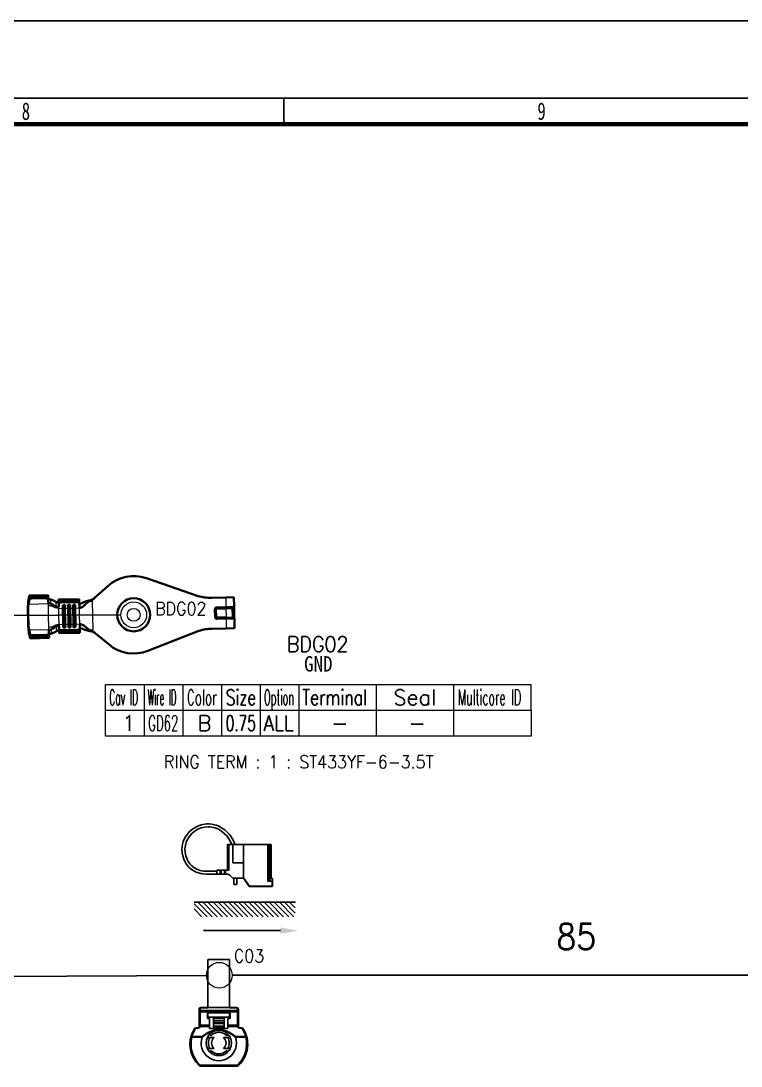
# Model space of a CAD drawing. Header units: inches. Extents: x 47316 to 59086, y 3141 to 11743.
# Drawn here: x 51017 to 51156.6, y 6256.4 to 6459 of the extents above; entities that cross this region are included whole.
import ezdxf

# ---------------------------------------------------------------- set-up
doc = ezdxf.new("R2010")
doc.units = ezdxf.units.IN
doc.header["$MEASUREMENT"] = 0
doc.styles.add('MtX_FangSong_GB2312', font='')
doc.styles.get("Standard").update_dxf_attribs({"font": ''})
doc.styles.get('MtX_FangSong_GB2312').set_extended_font_data('FangSong_GB2312')
doc.styles.get('Standard').set_extended_font_data('SimSun')
doc.linetypes.add('_VH_OTCON', pattern='A,0.0001,[7,VeSys.shx,S=0.1,R=0,X=0,Y=0],-0.4,[7,VeSys.shx,S=0.1,R=0,X=0,Y=0],-0.4,["X",Standard,S=1,R=0,X=-0.5,Y=-0.5],-0.0001,[7,VeSys.shx,S=0.1,R=0,X=0,Y=0],-0.4', length=1.2002)
doc.linetypes.add('_VH_UNTAPED', pattern='A,0.0001,[17,VeSys.shx,S=0.1,R=0,X=0,Y=0],-0.4', length=0.4001)

msp = doc.modelspace()

# ---------------------------------------------------------------- linework, layer by layer
at = {"color": 0}
for p, q in [((55003.93, 6459.03), (50247.93, 6459.03)), ((50267.93, 6444.03), (54956.93, 6444.03))]:
    msp.add_line(p, q, dxfattribs=at)
for p, q in [((51067.93, 6439.03), (51067.93, 6444.03)), ((51067.28, 6282.68), (51052.33, 6282.68))]:
    msp.add_line(p, q)
at = {"color": 0, "lineweight": 70}
msp.add_line((50267.93, 6439.03), (54983.93, 6439.03), dxfattribs=at)
at = {"color": 0, "lineweight": 35, "ltscale": 0.26544}
for p, q in [((51051.31, 6347.51), (51041.28, 6350.98)), ((51041.57, 6336.92), (51051.45, 6340.8))]:
    msp.add_line(p, q, dxfattribs=at)
at = {"color": 0, "lineweight": 35, "ltscale": 0.021948}
for p, q in [((51018.4, 6346.77), (51018.55, 6347.63)), ((51018.72, 6339.33), (51018.53, 6340.19))]:
    msp.add_line(p, q, dxfattribs=at)
at = {"color": 0, "lineweight": 35, "ltscale": 0.092365}
for p, q in [((51022.24, 6347.71), (51018.55, 6347.63)), ((51022.41, 6339.41), (51018.72, 6339.33))]:
    msp.add_line(p, q, dxfattribs=at)
at = {"color": 0, "lineweight": 35, "ltscale": 0.001695}
for p, q in [((51018.56, 6347.56), (51018.55, 6347.63)), ((51018.72, 6339.33), (51018.73, 6339.4))]:
    msp.add_line(p, q, dxfattribs=at)
at = {"color": 0, "lineweight": 35, "ltscale": 0.001471}
for p, q in [((51022.24, 6347.71), (51022.24, 6347.65)), ((51022.41, 6339.47), (51022.41, 6339.41))]:
    msp.add_line(p, q, dxfattribs=at)
at = {"color": 0, "lineweight": 35, "ltscale": 0.016656}
for p, q in [((51022.26, 6346.98), (51022.24, 6347.65)), ((51022.4, 6340.13), (51022.41, 6339.47))]:
    msp.add_line(p, q, dxfattribs=at)
at = {"color": 0, "lineweight": 35, "ltscale": 0.087941}
for p, q in [((51033.81, 6349.47), (51031.19, 6347.12)), ((51031.33, 6340.37), (51034.04, 6338.12))]:
    msp.add_line(p, q, dxfattribs=at)
at = {"color": 0, "lineweight": 35, "ltscale": 0.023357}
for p, q in [((51018.42, 6345.99), (51018.59, 6346.91)), ((51018.73, 6340.05), (51018.53, 6340.96))]:
    msp.add_line(p, q, dxfattribs=at)
at = {"color": 0, "lineweight": 13, "ltscale": 0.096408}
for p, q in [((51018.42, 6345.99), (51022.28, 6346.07)), ((51018.53, 6340.96), (51022.38, 6341.04))]:
    msp.add_line(p, q, dxfattribs=at)
at = {"color": 0, "lineweight": 13, "ltscale": 0.016304}
for p, q in [((51018.56, 6347.56), (51018.59, 6346.91)), ((51018.73, 6340.05), (51018.73, 6339.4))]:
    msp.add_line(p, q, dxfattribs=at)
at = {"color": 0, "lineweight": 35, "ltscale": 0.066971}
for p, q in [((51021.75, 6347.48), (51019.07, 6347.43)), ((51021.91, 6339.61), (51019.23, 6339.55))]:
    msp.add_line(p, q, dxfattribs=at)
at = {"color": 0, "lineweight": 13, "ltscale": 0.009675}
for p, q in [((51019.07, 6347.43), (51019.08, 6347.04)), ((51019.23, 6339.94), (51019.23, 6339.55))]:
    msp.add_line(p, q, dxfattribs=at)
at = {"color": 0, "lineweight": 35, "ltscale": 0.066838}
for p, q in [((51019.08, 6347.04), (51021.76, 6347.1)), ((51019.23, 6339.94), (51021.9, 6340))]:
    msp.add_line(p, q, dxfattribs=at)
at = {"color": 0, "lineweight": 13, "ltscale": 0.009674}
for p, q in [((51021.76, 6347.1), (51021.75, 6347.48)), ((51021.9, 6340), (51021.91, 6339.61))]:
    msp.add_line(p, q, dxfattribs=at)
at = {"color": 0, "lineweight": 35, "ltscale": 0.018032}
for p, q in [((51022.27, 6346.26), (51022.26, 6346.98)), ((51022.4, 6340.13), (51022.38, 6340.85))]:
    msp.add_line(p, q, dxfattribs=at)
at = {"color": 0, "lineweight": 13, "ltscale": 0.00471}
for p, q in [((51022.28, 6346.07), (51022.27, 6346.26)), ((51022.38, 6340.85), (51022.38, 6341.04))]:
    msp.add_line(p, q, dxfattribs=at)
at = {"color": 0, "lineweight": 13, "ltscale": 0.010305}
for p, q in [((51022.29, 6345.66), (51022.28, 6346.07)), ((51022.38, 6341.04), (51022.37, 6341.46))]:
    msp.add_line(p, q, dxfattribs=at)
at = {"color": 0, "lineweight": 13, "ltscale": 0.052576}
for p, q in [((51022.33, 6343.56), (51022.29, 6345.66)), ((51022.37, 6341.46), (51022.33, 6343.56))]:
    msp.add_line(p, q, dxfattribs=at)
at = {"color": 0, "lineweight": 35, "ltscale": 0.1}
for p, q in [((51028.26, 6346.93), (51024.26, 6346.85)), ((51028.39, 6340.43), (51024.4, 6340.35))]:
    msp.add_line(p, q, dxfattribs=at)
at = {"color": 0, "lineweight": 35, "ltscale": 0.001427}
for p, q in [((51024.26, 6346.79), (51024.26, 6346.85)), ((51028.26, 6346.93), (51028.26, 6346.87)), ((51024.4, 6340.35), (51024.39, 6340.41)), ((51028.39, 6340.49), (51028.39, 6340.43))]:
    msp.add_line(p, q, dxfattribs=at)
at = {"color": 0, "lineweight": 35, "ltscale": 0.016619}
for p, q in [((51024.28, 6346.13), (51024.26, 6346.79)), ((51028.28, 6346.21), (51028.26, 6346.87)), ((51024.38, 6341.07), (51024.39, 6340.41)), ((51028.38, 6341.15), (51028.39, 6340.49))]:
    msp.add_line(p, q, dxfattribs=at)
at = {"color": 0, "lineweight": 35, "ltscale": 0.01426}
for p, q in [((51024.29, 6345.56), (51024.28, 6346.13)), ((51024.38, 6341.07), (51024.37, 6341.64))]:
    msp.add_line(p, q, dxfattribs=at)
at = {"color": 0, "lineweight": 35, "ltscale": 0.075}
for p, q in [((51027.77, 6346.72), (51024.77, 6346.65)), ((51024.77, 6346.27), (51027.77, 6346.33)), ((51024.88, 6340.95), (51027.88, 6341.01)), ((51027.89, 6340.63), (51024.89, 6340.56))]:
    msp.add_line(p, q, dxfattribs=at)
at = {"color": 0, "lineweight": 13, "ltscale": 0.009653}
for p, q in [((51024.77, 6346.27), (51024.77, 6346.65)), ((51027.77, 6346.33), (51027.77, 6346.72)), ((51024.88, 6340.95), (51024.89, 6340.56)), ((51027.88, 6341.01), (51027.89, 6340.63))]:
    msp.add_line(p, q, dxfattribs=at)
at = {"color": 0, "lineweight": 35, "ltscale": 0.01}
for p, q in [((51025.48, 6345.81), (51025.08, 6345.8)), ((51026.48, 6345.83), (51026.08, 6345.82)), ((51027.48, 6345.85), (51027.08, 6345.84)), ((51025.57, 6341.44), (51025.17, 6341.43)), ((51026.57, 6341.46), (51026.17, 6341.45)), ((51027.57, 6341.48), (51027.17, 6341.47))]:
    msp.add_line(p, q, dxfattribs=at)
at = {"color": 0, "lineweight": 35, "ltscale": 0.015994}
for p, q in [((51025.08, 6345.8), (51025.1, 6345.16)), ((51025.5, 6345.17), (51025.48, 6345.81)), ((51026.08, 6345.82), (51026.1, 6345.18)), ((51026.5, 6345.19), (51026.48, 6345.83)), ((51027.08, 6345.84), (51027.1, 6345.2)), ((51027.5, 6345.21), (51027.48, 6345.85)), ((51025.16, 6342.07), (51025.17, 6341.43)), ((51025.57, 6341.44), (51025.56, 6342.08)), ((51026.16, 6342.09), (51026.17, 6341.45)), ((51026.57, 6341.46), (51026.56, 6342.1)), ((51027.16, 6342.11), (51027.17, 6341.47)), ((51027.57, 6341.48), (51027.56, 6342.12))]:
    msp.add_line(p, q, dxfattribs=at)
at = {"color": 0, "lineweight": 35, "ltscale": 0.022549}
msp.add_line((51028.29, 6345.31), (51028.28, 6346.21), dxfattribs=at)
at = {"color": 0, "lineweight": 13, "ltscale": 0.019207}
for p, q in [((51028.48, 6345.28), (51028.31, 6346.03)), ((51028.54, 6342.09), (51028.41, 6341.34))]:
    msp.add_line(p, q, dxfattribs=at)
at = {"color": 0, "lineweight": 13, "ltscale": 0.006305}
for p, q in [((51030.76, 6346.82), (51030.77, 6346.57)), ((51030.89, 6340.65), (51030.89, 6340.9))]:
    msp.add_line(p, q, dxfattribs=at)
at = {"color": 0, "lineweight": 13, "ltscale": 0.070859}
for p, q in [((51030.77, 6346.57), (51030.83, 6343.73)), ((51030.83, 6343.73), (51030.89, 6340.9))]:
    msp.add_line(p, q, dxfattribs=at)
at = {"color": 0, "lineweight": 35, "ltscale": 0.0675}
for p, q in [((51056.66, 6347.27), (51053.96, 6347.21)), ((51054.08, 6341.21), (51056.78, 6341.27))]:
    msp.add_line(p, q, dxfattribs=at)
at = {"color": 0, "lineweight": 35, "ltscale": 0.04}
for p, q in [((51056.66, 6347.27), (51058.26, 6347.3)), ((51058.01, 6345.09), (51058.04, 6343.49)), ((51058.31, 6345.1), (51058.34, 6343.5)), ((51058.38, 6341.3), (51056.78, 6341.27))]:
    msp.add_line(p, q, dxfattribs=at)
at = {"color": 0, "lineweight": 13, "ltscale": 0.045317}
for p, q in [((51056.66, 6347.27), (51056.7, 6345.45)), ((51056.75, 6343.08), (51056.78, 6341.27))]:
    msp.add_line(p, q, dxfattribs=at)
at = {"color": 0, "lineweight": 35, "ltscale": 0.045317}
for p, q in [((51058.26, 6347.3), (51058.3, 6345.49)), ((51058.35, 6343.11), (51058.38, 6341.3))]:
    msp.add_line(p, q, dxfattribs=at)
at = {"color": 0, "linetype": '_VH_UNTAPED', "ltscale": 5}
msp.add_line((50973.43, 6343.54), (51036.33, 6343.88), dxfattribs=at)
at = {"color": 0, "lineweight": 13, "ltscale": 0.004935}
for p, q in [((51024.29, 6345.56), (51024.29, 6345.36)), ((51024.36, 6341.84), (51024.37, 6341.64))]:
    msp.add_line(p, q, dxfattribs=at)
at = {"color": 0, "lineweight": 13, "ltscale": 0.005397}
for p, q in [((51024.3, 6345.14), (51024.29, 6345.36)), ((51024.36, 6341.84), (51024.36, 6342.05))]:
    msp.add_line(p, q, dxfattribs=at)
at = {"color": 0, "lineweight": 13, "ltscale": 0.02}
for p, q in [((51024.3, 6345.14), (51025.1, 6345.16)), ((51027.5, 6345.21), (51028.3, 6345.23)), ((51024.36, 6342.05), (51025.16, 6342.07)), ((51027.56, 6342.12), (51028.36, 6342.14))]:
    msp.add_line(p, q, dxfattribs=at)
at = {"color": 0, "lineweight": 13, "ltscale": 0.038611}
for p, q in [((51024.33, 6343.6), (51024.3, 6345.14)), ((51024.36, 6342.05), (51024.33, 6343.6)), ((51028.33, 6343.68), (51028.3, 6345.23)), ((51028.36, 6342.14), (51028.33, 6343.68))]:
    msp.add_line(p, q, dxfattribs=at)
at = {"color": 0, "lineweight": 13, "ltscale": 0.01}
for p, q in [((51025.09, 6345.36), (51025.49, 6345.36)), ((51026.09, 6345.38), (51026.49, 6345.38)), ((51027.09, 6345.4), (51027.49, 6345.4)), ((51025.16, 6341.88), (51025.56, 6341.88)), ((51026.16, 6341.9), (51026.56, 6341.9)), ((51027.16, 6341.92), (51027.56, 6341.92))]:
    msp.add_line(p, q, dxfattribs=at)
at = {"color": 0, "lineweight": 35, "ltscale": 0.077222}
for p, q in [((51025.16, 6342.07), (51025.1, 6345.16)), ((51025.56, 6342.08), (51025.5, 6345.17)), ((51026.16, 6342.09), (51026.1, 6345.18)), ((51026.56, 6342.1), (51026.5, 6345.19)), ((51027.16, 6342.11), (51027.1, 6345.2)), ((51027.56, 6342.12), (51027.5, 6345.21))]:
    msp.add_line(p, q, dxfattribs=at)
at = {"color": 0, "lineweight": 13, "ltscale": 0.015}
for p, q in [((51025.5, 6345.17), (51026.1, 6345.18)), ((51026.5, 6345.19), (51027.1, 6345.2)), ((51025.56, 6342.08), (51026.16, 6342.09)), ((51026.56, 6342.1), (51027.16, 6342.11))]:
    msp.add_line(p, q, dxfattribs=at)
at = {"color": 0, "lineweight": 13, "ltscale": 0.002043}
msp.add_line((51028.3, 6345.23), (51028.29, 6345.31), dxfattribs=at)
at = {"color": 0, "lineweight": 13, "ltscale": 0.004841}
for p, q in [((51054.71, 6345.03), (51054.52, 6345.02)), ((51054.9, 6345.22), (51054.9, 6345.42)), ((51054.91, 6345.03), (51054.9, 6345.22)), ((51056.7, 6345.26), (51056.7, 6345.45)), ((51056.71, 6345.07), (51056.7, 6345.26)), ((51058.15, 6345.29), (51058.16, 6345.1)), ((51054.75, 6343.43), (51054.55, 6343.42)), ((51054.94, 6343.43), (51054.94, 6343.24)), ((51054.94, 6343.24), (51054.95, 6343.04)), ((51056.74, 6343.47), (51056.74, 6343.27)), ((51056.74, 6343.27), (51056.75, 6343.08)), ((51058.19, 6343.5), (51058.19, 6343.3))]:
    msp.add_line(p, q, dxfattribs=at)
at = {"color": 0, "lineweight": 13, "ltscale": 0.04}
for p, q in [((51054.55, 6343.42), (51054.52, 6345.02)), ((51054.75, 6343.43), (51054.71, 6345.03)), ((51054.94, 6343.43), (51054.91, 6345.03)), ((51058.3, 6345.49), (51056.7, 6345.45)), ((51056.71, 6345.07), (51056.74, 6343.47)), ((51058.16, 6345.1), (51058.19, 6343.5)), ((51056.75, 6343.08), (51058.35, 6343.11))]:
    msp.add_line(p, q, dxfattribs=at)
at = {"color": 0, "lineweight": 13, "ltscale": 0.004842}
for p, q in [((51054.91, 6345.03), (51054.71, 6345.03)), ((51054.94, 6343.43), (51054.75, 6343.43))]:
    msp.add_line(p, q, dxfattribs=at)
at = {"color": 0, "lineweight": 13, "ltscale": 0.045}
for p, q in [((51054.9, 6345.42), (51056.7, 6345.45)), ((51054.9, 6345.22), (51056.7, 6345.26)), ((51054.91, 6345.03), (51056.71, 6345.07)), ((51056.74, 6343.47), (51054.94, 6343.43)), ((51056.74, 6343.27), (51054.94, 6343.24)), ((51056.75, 6343.08), (51054.95, 6343.04))]:
    msp.add_line(p, q, dxfattribs=at)
at = {"color": 0, "lineweight": 13, "ltscale": 0.03625}
for p, q in [((51058.15, 6345.29), (51056.7, 6345.26)), ((51056.74, 6343.27), (51058.19, 6343.3))]:
    msp.add_line(p, q, dxfattribs=at)
at = {"color": 0, "lineweight": 13, "ltscale": 0.0325}
for p, q in [((51058.01, 6345.09), (51056.71, 6345.07)), ((51056.74, 6343.47), (51058.04, 6343.49))]:
    msp.add_line(p, q, dxfattribs=at)
at = {"color": 0, "lineweight": 13, "ltscale": 0.00375}
for p, q in [((51058.01, 6345.09), (51058.16, 6345.1)), ((51058.16, 6345.1), (51058.31, 6345.1)), ((51058.04, 6343.49), (51058.19, 6343.5)), ((51058.19, 6343.5), (51058.34, 6343.5))]:
    msp.add_line(p, q, dxfattribs=at)
at = {"color": 0, "lineweight": 35, "ltscale": 0.009682}
for p, q in [((51058.3, 6345.49), (51058.31, 6345.1)), ((51058.34, 6343.5), (51058.35, 6343.11))]:
    msp.add_line(p, q, dxfattribs=at)
at = {"color": 0, "lineweight": 13, "ltscale": 0.002039}
msp.add_line((51028.36, 6342.06), (51028.36, 6342.14), dxfattribs=at)
at = {"color": 0, "lineweight": 35, "ltscale": 0.022553}
msp.add_line((51028.38, 6341.15), (51028.36, 6342.06), dxfattribs=at)
at = {"color": 0, "linetype": 'Continuous', "lineweight": 15}
for p, q in [((51033.39, 6330.4), (51115.89, 6330.4)), ((51033.39, 6325.4), (51033.39, 6330.4)), ((51033.39, 6325.4), (51115.89, 6325.4))]:
    msp.add_line(p, q, dxfattribs=at)
at = {"color": 7, "linetype": 'Continuous', "lineweight": 15}
for p, q in [((51040.89, 6325.4), (51040.89, 6330.4)), ((51048.39, 6325.4), (51048.39, 6330.4)), ((51055.89, 6325.4), (51055.89, 6330.4)), ((51063.39, 6325.4), (51063.39, 6330.4)), ((51070.89, 6325.4), (51070.89, 6330.4)), ((51085.89, 6325.4), (51085.89, 6330.4)), ((51100.89, 6325.4), (51100.89, 6330.4)), ((51115.89, 6325.4), (51115.89, 6330.4))]:
    msp.add_line(p, q, dxfattribs=at)
at = {"color": 102, "linetype": 'Continuous', "lineweight": 15}
for p, q in [((51040.89, 6320.4), (51040.89, 6325.4)), ((51048.39, 6320.4), (51048.39, 6325.4)), ((51055.89, 6320.4), (51055.89, 6325.4)), ((51063.39, 6320.4), (51063.39, 6325.4)), ((51070.89, 6320.4), (51070.89, 6325.4)), ((51085.89, 6320.4), (51085.89, 6325.4)), ((51100.89, 6320.4), (51100.89, 6325.4))]:
    msp.add_line(p, q, dxfattribs=at)
at = {"color": 0, "lineweight": -3}
for p, q in [((51051.53, 6303.06), (51050.86, 6302.75)), ((51052.25, 6303.26), (51051.53, 6303.06)), ((51052.62, 6303.33), (51052.25, 6303.26)), ((51052.99, 6303.36), (51052.62, 6303.33)), ((51053.49, 6303.37), (51052.99, 6303.36)), ((51053.99, 6303.32), (51053.49, 6303.37)), ((51054.48, 6303.22), (51053.99, 6303.32)), ((51054.84, 6303.11), (51054.48, 6303.22)), ((51055.19, 6302.98), (51054.84, 6303.11)), ((51049.17, 6301.31), (51048.88, 6300.88)), ((51049.4, 6301.6), (51049.17, 6301.31)), ((51049.7, 6301.05), (51049.31, 6300.48)), ((51049.66, 6301.87), (51049.4, 6301.6)), ((51050.23, 6302.36), (51049.66, 6301.87)), ((51050.16, 6301.56), (51049.7, 6301.05)), ((51050.7, 6301.99), (51050.16, 6301.56)), ((51050.86, 6302.75), (51050.23, 6302.36)), ((51051.29, 6302.33), (51050.7, 6301.99)), ((51051.93, 6302.59), (51051.29, 6302.33)), ((51052.59, 6302.74), (51051.93, 6302.59)), ((51053.28, 6302.8), (51052.59, 6302.74)), ((51053.62, 6302.78), (51053.28, 6302.8)), ((51053.97, 6302.74), (51053.62, 6302.78)), ((51054.63, 6302.58), (51053.97, 6302.74)), ((51055.26, 6302.32), (51054.63, 6302.58)), ((51055.87, 6302.64), (51055.19, 6302.98)), ((51055.86, 6301.97), (51055.26, 6302.32)), ((51056.39, 6301.54), (51055.86, 6301.97)), ((51056.48, 6302.22), (51055.87, 6302.64)), ((51056.87, 6301.04), (51056.39, 6301.54)), ((51057.03, 6301.72), (51056.48, 6302.22)), ((51057.28, 6300.49), (51056.87, 6301.04)), ((51057.31, 6301.41), (51057.03, 6301.72)), ((51057.57, 6301.08), (51057.31, 6301.41)), ((51058.02, 6300.38), (51057.57, 6301.08)), ((51048.3, 6299.45), (51048.22, 6298.94)), ((51048.44, 6299.95), (51048.3, 6299.45)), ((51048.64, 6300.43), (51048.44, 6299.95)), ((51048.88, 6300.88), (51048.64, 6300.43)), ((51048.84, 6299.2), (51048.76, 6298.52)), ((51048.92, 6299.54), (51048.84, 6299.2)), ((51049.02, 6299.86), (51048.92, 6299.54)), ((51049.16, 6300.18), (51049.02, 6299.86)), ((51049.31, 6300.48), (51049.16, 6300.18)), ((51057.02, 6294.39), (51057.02, 6299.41)), ((51057.27, 6299.41), (51057.02, 6299.41)), ((51057.27, 6299.41), (51057.27, 6294.54)), ((51058.04, 6299.41), (51057.27, 6299.41)), ((51057.62, 6299.9), (51057.28, 6300.49)), ((51057.84, 6299.42), (51057.62, 6299.9)), ((51058.38, 6299.63), (51058.02, 6300.38)), ((51058.04, 6295.83), (51058.04, 6299.41)), ((51058.04, 6299.41), (51060.09, 6299.41)), ((51058.38, 6299.63), (51058.38, 6299.41)), ((51060.09, 6292.94), (51060.09, 6299.41)), ((51060.09, 6299.41), (51062.65, 6299.41)), ((51062.65, 6299.41), (51064.83, 6299.41)), ((51064.83, 6292.25), (51064.83, 6299.41)), ((51064.83, 6299.41), (51064.95, 6299.41)), ((51064.95, 6292.25), (51064.95, 6299.41)), ((51064.95, 6299.41), (51064.95, 6292.25)), ((51064.95, 6299.41), (51064.95, 6299.41)), ((51065.21, 6299.41), (51064.95, 6299.41)), ((51065.21, 6299.41), (51065.21, 6292.25)), ((51065.21, 6299.41), (51065.36, 6299.41)), ((51065.36, 6299.41), (51065.36, 6292.76)), ((51065.36, 6299.41), (51065.47, 6299.41)), ((51065.47, 6299.41), (51065.47, 6292.76)), ((51048.22, 6298.94), (51048.18, 6298.43)), ((51048.18, 6298.43), (51048.22, 6297.79)), ((51048.22, 6297.79), (51048.33, 6297.16)), ((51048.33, 6297.16), (51048.53, 6296.56)), ((51048.76, 6298.52), (51048.79, 6297.84)), ((51048.79, 6297.84), (51048.93, 6297.16)), ((51048.93, 6297.16), (51049.17, 6296.52)), ((51048.53, 6296.56), (51048.8, 6295.98)), ((51048.8, 6295.98), (51049.15, 6295.44)), ((51049.15, 6295.44), (51049.57, 6294.95)), ((51049.17, 6296.52), (51049.33, 6296.21)), ((51049.33, 6296.21), (51049.51, 6295.92)), ((51049.51, 6295.92), (51049.79, 6295.56)), ((51049.57, 6294.95), (51050.06, 6294.53)), ((51049.79, 6295.56), (51050.11, 6295.23)), ((51050.11, 6295.23), (51050.47, 6294.94)), ((51050.47, 6294.94), (51050.75, 6294.77)), ((51060.09, 6295.83), (51058.04, 6295.83)), ((51050.06, 6294.53), (51050.49, 6294.25)), ((51050.49, 6294.25), (51050.94, 6294.03)), ((51050.75, 6294.77), (51051.04, 6294.61)), ((51050.94, 6294.03), (51051.4, 6293.86)), ((51051.04, 6294.61), (51051.37, 6294.48)), ((51051.37, 6294.48), (51051.7, 6294.37)), ((51051.4, 6293.86), (51052.12, 6293.69)), ((51051.7, 6294.37), (51052.38, 6294.24)), ((51052.12, 6293.69), (51052.85, 6293.62)), ((51052.38, 6294.24), (51053.06, 6294.19)), ((51052.85, 6293.62), (51053.06, 6293.62)), ((51053.06, 6294.19), (51054.97, 6294.19)), ((51055.28, 6293.62), (51053.06, 6293.62)), ((51054.97, 6293.62), (51054.97, 6294.39)), ((51055.59, 6294.39), (51054.97, 6294.39)), ((51055.59, 6293.62), (51054.97, 6293.62)), ((51055.59, 6294.39), (51055.59, 6293.62)), ((51055.81, 6294.39), (51055.59, 6294.39)), ((51055.59, 6293.62), (51055.81, 6293.62)), ((51055.81, 6294.39), (51055.81, 6293.62)), ((51056.43, 6294.39), (51055.81, 6294.39)), ((51056.43, 6293.62), (51055.81, 6293.62)), ((51056.43, 6293.62), (51056.43, 6294.39)), ((51056.43, 6294.39), (51056.65, 6294.39)), ((51056.65, 6293.62), (51056.43, 6293.62)), ((51057.12, 6294.39), (51056.65, 6294.39)), ((51056.65, 6293.62), (51056.65, 6294.39)), ((51057.06, 6293.62), (51056.65, 6293.62)), ((51057.42, 6293.47), (51058.04, 6292.85)), ((51061.27, 6291.32), (51060.09, 6292.94)), ((51060.09, 6292.9), (51060.09, 6292.94)), ((51060.09, 6292.85), (51058.04, 6292.85)), ((51058.27, 6291.64), (51058.27, 6292.85)), ((51058.85, 6291.64), (51058.27, 6291.64)), ((51058.85, 6291.64), (51058.85, 6292.85)), ((51060.09, 6292.85), (51060.09, 6292.9)), ((51061.22, 6291.26), (51060.09, 6292.85)), ((51061.23, 6291.29), (51061.22, 6291.28)), ((51061.22, 6291.28), (51061.22, 6291.27)), ((51061.22, 6291.27), (51061.22, 6291.27)), ((51061.22, 6291.27), (51061.22, 6291.26)), ((51061.27, 6291.32), (51061.23, 6291.29)), ((51065.65, 6291.32), (51061.27, 6291.32)), ((51061.27, 6291.32), (51061.28, 6291.25)), ((51061.28, 6291.25), (51061.29, 6291.23)), ((51061.29, 6291.23), (51061.3, 6291.22)), ((51065.58, 6291.22), (51061.3, 6291.22)), ((51065.65, 6292.25), (51064.83, 6292.25)), ((51065.72, 6292.76), (51065.36, 6292.76)), ((51065.58, 6291.22), (51065.59, 6291.22)), ((51065.62, 6291.22), (51065.58, 6291.22)), ((51065.59, 6291.22), (51065.61, 6291.23)), ((51065.61, 6291.23), (51065.62, 6291.24)), ((51065.62, 6291.24), (51065.64, 6291.27)), ((51065.64, 6291.27), (51065.65, 6291.32)), ((51065.65, 6291.32), (51065.65, 6292.25)), ((51065.65, 6292.25), (51065.72, 6292.25)), ((51065.72, 6291.32), (51065.65, 6291.32)), ((51065.72, 6292.25), (51065.72, 6292.76)), ((51065.72, 6291.32), (51065.72, 6292.25)), ((51050.54, 6288.17), (51070.14, 6288.17)), ((51050.54, 6287.88), (51053.05, 6285.37)), ((51050.54, 6286.89), (51052.06, 6285.37)), ((51051.24, 6288.17), (51054.04, 6285.37)), ((51052.23, 6288.17), (51055.03, 6285.37)), ((51053.22, 6288.17), (51056.02, 6285.37)), ((51054.21, 6288.17), (51057.01, 6285.37)), ((51055.2, 6288.17), (51058, 6285.37)), ((51056.19, 6288.17), (51058.99, 6285.37)), ((51057.18, 6288.17), (51059.98, 6285.37)), ((51058.17, 6288.17), (51060.97, 6285.37)), ((51059.16, 6288.17), (51061.96, 6285.37)), ((51060.15, 6288.17), (51062.95, 6285.37)), ((51061.14, 6288.17), (51063.94, 6285.37)), ((51062.13, 6288.17), (51064.93, 6285.37)), ((51063.12, 6288.17), (51065.92, 6285.37)), ((51064.11, 6288.17), (51066.91, 6285.37)), ((51065.1, 6288.17), (51067.9, 6285.37)), ((51066.09, 6288.17), (51068.89, 6285.37)), ((51067.08, 6288.17), (51069.88, 6285.37)), ((51068.07, 6288.17), (51070.14, 6286.1)), ((51069.06, 6288.17), (51070.14, 6287.09)), ((51070.05, 6288.17), (51070.14, 6288.08)), ((51051.51, 6267.02), (51051.51, 6267.41)), ((51051.51, 6266.92), (51051.51, 6267.02)), ((51051.51, 6264.34), (51051.51, 6266.92)), ((51051.72, 6266.92), (51051.51, 6266.92)), ((51051.72, 6267.56), (51051.72, 6267.17)), ((51051.72, 6266.92), (51051.72, 6267.17)), ((51051.72, 6267.17), (51058.93, 6267.17)), ((51058.93, 6266.92), (51051.72, 6266.92)), ((51051.72, 6266.92), (51051.72, 6264.34)), ((51051.86, 6267.7), (51051.86, 6267.76)), ((51051.86, 6267.76), (51053.23, 6267.76)), ((51053.23, 6267.7), (51051.86, 6267.7)), ((51053.12, 6266.78), (51053.12, 6265.66)), ((51053.23, 6266.78), (51053.12, 6266.78)), ((51053.23, 6267.76), (51053.23, 6268.18)), ((51057.43, 6267.76), (51053.23, 6267.76)), ((51053.23, 6267.76), (51053.23, 6267.7)), ((51057.43, 6266.78), (51053.23, 6266.78)), ((51053.23, 6265.94), (51053.23, 6266.78)), ((51057.43, 6268.18), (51057.43, 6267.76)), ((51057.43, 6267.76), (51058.79, 6267.76)), ((51057.43, 6267.7), (51057.43, 6267.76)), ((51058.79, 6267.7), (51057.43, 6267.7)), ((51057.43, 6265.94), (51057.43, 6266.78)), ((51057.53, 6266.78), (51057.43, 6266.78)), ((51057.53, 6265.66), (51057.53, 6266.78)), ((51058.79, 6267.7), (51058.79, 6267.76)), ((51058.93, 6267.17), (51058.93, 6267.56)), ((51058.93, 6267.17), (51058.93, 6266.92)), ((51058.93, 6264.34), (51058.93, 6266.92)), ((51059.14, 6266.92), (51058.93, 6266.92)), ((51059.14, 6267.41), (51059.14, 6267.02)), ((51059.14, 6267.02), (51059.14, 6266.92)), ((51059.14, 6266.92), (51059.14, 6264.34)), ((51053.54, 6265.66), (51053.12, 6265.66)), ((51057.43, 6265.94), (51053.23, 6265.94)), ((51053.54, 6264.34), (51053.54, 6265.66)), ((51054.28, 6265.63), (51054.28, 6265.94)), ((51054.28, 6265.17), (51054.28, 6265.63)), ((51056.38, 6265.63), (51054.28, 6265.63)), ((51054.28, 6264.82), (51054.28, 6265.17)), ((51056.38, 6265.17), (51054.28, 6265.17)), ((51054.28, 6264.67), (51054.28, 6264.82)), ((51054.28, 6264.82), (51056.38, 6264.82)), ((51054.28, 6264.17), (51054.28, 6264.67)), ((51056.38, 6264.67), (51054.28, 6264.67)), ((51056.38, 6265.63), (51056.38, 6265.94)), ((51056.38, 6265.17), (51056.38, 6265.63)), ((51056.38, 6264.82), (51056.38, 6265.17)), ((51056.38, 6264.82), (51056.38, 6264.67)), ((51056.38, 6264.17), (51056.38, 6264.67)), ((51057.11, 6264.34), (51057.11, 6265.66)), ((51057.53, 6265.66), (51057.11, 6265.66)), ((51050.93, 6263.78), (51050.93, 6263.84)), ((51050.93, 6263.84), (51051.3, 6263.84)), ((51051.3, 6263.78), (51050.93, 6263.78)), ((51051.3, 6263.78), (51051.3, 6263.84)), ((51051.51, 6264.05), (51051.51, 6264.34)), ((51051.72, 6264.34), (51051.51, 6264.34)), ((51053.54, 6264.09), (51051.71, 6264.09)), ((51051.72, 6264.34), (51053.54, 6264.34)), ((51051.72, 6264.34), (51051.72, 6264.16)), ((51053.54, 6264.34), (51053.54, 6264.09)), ((51053.54, 6264.09), (51053.54, 6263.7)), ((51057.11, 6263.7), (51053.54, 6263.7)), ((51053.65, 6262.5), (51053.65, 6262.69)), ((51054.28, 6263.98), (51054.28, 6264.17)), ((51056.38, 6264.17), (51054.28, 6264.17)), ((51054.28, 6263.91), (51054.28, 6263.98)), ((51056.38, 6263.98), (51054.28, 6263.98)), ((51054.28, 6263.7), (51054.28, 6263.91)), ((51054.28, 6263.91), (51056.38, 6263.91)), ((51056.38, 6263.98), (51056.38, 6264.17)), ((51056.38, 6263.91), (51056.38, 6263.98)), ((51056.38, 6263.91), (51056.38, 6263.7)), ((51057.01, 6262.69), (51057.01, 6262.5)), ((51057.11, 6264.34), (51058.93, 6264.34)), ((51057.11, 6264.09), (51057.11, 6264.34)), ((51058.95, 6264.09), (51057.11, 6264.09)), ((51057.11, 6264.09), (51057.11, 6263.7)), ((51058.93, 6264.16), (51058.93, 6264.34)), ((51058.93, 6264.34), (51059.14, 6264.34)), ((51059.14, 6264.34), (51059.14, 6264.05)), ((51059.35, 6263.84), (51059.73, 6263.84)), ((51059.35, 6263.78), (51059.35, 6263.84)), ((51059.73, 6263.78), (51059.35, 6263.78)), ((51059.73, 6263.78), (51059.73, 6263.84)), ((51049.92, 6262.06), (51050.12, 6262.01)), ((51050.12, 6262.16), (51050.12, 6262.01)), ((51050.12, 6262.16), (51052.1, 6262.16)), ((51052.08, 6262.01), (51050.12, 6262.01)), ((51053.59, 6261.95), (51053.12, 6261.95)), ((51053.59, 6261.95), (51054.4, 6261.95)), ((51056.26, 6261.95), (51057.07, 6261.95)), ((51057.54, 6261.95), (51057.07, 6261.95)), ((51058.56, 6262.16), (51060.54, 6262.16)), ((51060.54, 6262.01), (51058.58, 6262.01)), ((51060.54, 6262.01), (51060.54, 6262.16)), ((51060.54, 6262.01), (51060.74, 6262.06)), ((51053.59, 6259.85), (51053.12, 6259.85)), ((51053.59, 6259.85), (51054.4, 6259.85)), ((51053.65, 6259.12), (51053.65, 6259.24)), ((51056.26, 6259.85), (51057.07, 6259.85)), ((51057.01, 6259.24), (51057.01, 6259.12)), ((51057.54, 6259.85), (51057.07, 6259.85)), ((51051.66, 6256.67), (51051.52, 6256.52)), ((51051.76, 6256.63), (51051.76, 6256.42)), ((51051.76, 6256.63), (51058.9, 6256.63)), ((51058.9, 6256.63), (51058.9, 6256.42)), ((51058.99, 6256.67), (51059.14, 6256.52)), ((51058.9, 6256.42), (51051.76, 6256.42))]:
    msp.add_line(p, q, dxfattribs=at)
at = {"color": 0, "linetype": '_VH_OTCON', "ltscale": 5}
for p, q in [((50973.43, 6273.54), (51052.93, 6274.01)), ((51190.94, 6274.03), (51057.93, 6274.03))]:
    msp.add_line(p, q, dxfattribs=at)
at = {"color": 0, "lineweight": 35}
for points in [[(51022.26, 6347.04), (51022.26, 6347.02), (51022.28, 6347), (51022.32, 6346.98), (51022.41, 6346.94), (51022.74, 6346.86)], [(51022.73, 6346.05), (51022.44, 6346.16), (51022.33, 6346.2), (51022.29, 6346.23), (51022.28, 6346.24), (51022.27, 6346.26)], [(51023.74, 6345.54), (51023.24, 6345.8), (51022.9, 6345.98), (51022.73, 6346.05)], [(51023.71, 6346.43), (51023.3, 6346.66), (51022.88, 6346.82), (51022.74, 6346.86)], [(51023.71, 6346.43), (51023.91, 6346.34), (51024.07, 6346.28), (51024.2, 6346.28), (51024.25, 6346.3), (51024.26, 6346.32), (51024.27, 6346.34)], [(51028.31, 6346.03), (51028.55, 6346.06), (51028.84, 6346.21), (51029.34, 6346.45), (51029.63, 6346.55), (51030.19, 6346.68)], [(51028.48, 6345.28), (51028.81, 6345.39), (51029.11, 6345.59), (51029.57, 6346.03), (51029.86, 6346.31), (51030.2, 6346.57), (51030.41, 6346.67)], [(51024.29, 6345.56), (51024.28, 6345.53), (51024.27, 6345.52), (51024.22, 6345.49), (51023.95, 6345.48), (51023.74, 6345.54)], [(51028.48, 6345.28), (51028.37, 6345.27), (51028.33, 6345.28), (51028.31, 6345.29), (51028.3, 6345.3), (51028.29, 6345.31), (51028.29, 6345.31)], [(51023.82, 6341.63), (51023.33, 6341.35), (51023, 6341.16), (51022.84, 6341.08)], [(51023.82, 6341.63), (51024.13, 6341.72), (51024.29, 6341.71), (51024.34, 6341.68), (51024.37, 6341.66), (51024.37, 6341.64)], [(51028.36, 6342.06), (51028.36, 6342.06), (51028.37, 6342.07), (51028.37, 6342.07), (51028.4, 6342.09), (51028.54, 6342.09)], [(51030.53, 6340.78), (51030.18, 6340.95), (51029.96, 6341.11), (51029.56, 6341.48), (51029.14, 6341.83), (51028.92, 6341.97), (51028.54, 6342.09)], [(51022.38, 6340.85), (51022.39, 6340.86), (51022.4, 6340.88), (51022.42, 6340.9), (51022.48, 6340.94), (51022.84, 6341.08)], [(51022.88, 6340.27), (51022.52, 6340.17), (51022.43, 6340.12), (51022.4, 6340.09), (51022.4, 6340.08)], [(51023.83, 6340.74), (51023.43, 6340.5), (51023.01, 6340.32), (51022.88, 6340.27)], [(51024.39, 6340.86), (51024.38, 6340.88), (51024.36, 6340.89), (51024.3, 6340.92), (51024.25, 6340.92), (51024.11, 6340.88), (51023.83, 6340.74)], [(51030.31, 6340.76), (51029.81, 6340.85), (51029.35, 6340.99), (51028.75, 6341.27), (51028.41, 6341.34)]]:
    msp.add_lwpolyline(points, dxfattribs=at)
at = {"color": 0, "lineweight": 13}
for points in [[(51024.29, 6345.36), (51024.01, 6345.39), (51023.83, 6345.45), (51023.48, 6345.61), (51023.05, 6345.84), (51022.83, 6345.95), (51022.48, 6346.06), (51022.28, 6346.07)], [(51024.3, 6345.14), (51023.89, 6345.19), (51023.62, 6345.28), (51023.09, 6345.49), (51022.74, 6345.6), (51022.56, 6345.64), (51022.29, 6345.66)], [(51028.3, 6345.23), (51028.52, 6345.25), (51028.73, 6345.31), (51029.1, 6345.53), (51029.47, 6345.84), (51029.79, 6346.13), (51029.96, 6346.27), (51030.22, 6346.43), (51030.48, 6346.53), (51030.77, 6346.57)], [(51024.36, 6342.05), (51023.95, 6341.99), (51023.69, 6341.89), (51023.17, 6341.66), (51022.82, 6341.53), (51022.65, 6341.48), (51022.37, 6341.46)], [(51024.36, 6341.84), (51024.09, 6341.8), (51023.91, 6341.73), (51023.56, 6341.56), (51023.14, 6341.3), (51022.92, 6341.19), (51022.58, 6341.07), (51022.38, 6341.04)], [(51030.89, 6340.9), (51030.66, 6340.91), (51030.45, 6340.96), (51030.07, 6341.16), (51029.69, 6341.45), (51029.36, 6341.73), (51029.18, 6341.86), (51028.91, 6342.02), (51028.65, 6342.11), (51028.36, 6342.14)]]:
    msp.add_lwpolyline(points, dxfattribs=at)
at = {"color": 0, "linetype": 'Continuous', "lineweight": 15}
msp.add_lwpolyline([(51033.39, 6320.4), (51033.39, 6325.4), (51115.89, 6325.4), (51115.89, 6320.4)], close=True, dxfattribs=at)
at = {"color": 0, "lineweight": -3}
for points in [[(51057.43, 6268.18), (51057.43, 6270.98), (51057.43, 6277.07), (51053.23, 6277.07), (51053.23, 6270.98), (51053.23, 6268.18)], [(51051.72, 6267.56), (51051.64, 6267.55), (51051.58, 6267.52), (51051.55, 6267.5), (51051.53, 6267.47), (51051.52, 6267.44), (51051.51, 6267.41)], [(51051.72, 6267.17), (51051.64, 6267.16), (51051.58, 6267.12), (51051.55, 6267.1), (51051.53, 6267.07), (51051.51, 6267.02)], [(51059.14, 6267.41), (51059.14, 6267.44), (51059.13, 6267.47), (51059.11, 6267.5), (51059.05, 6267.54), (51058.93, 6267.56)], [(51059.14, 6267.02), (51059.14, 6267.05), (51059.13, 6267.07), (51059.11, 6267.1), (51059.05, 6267.14), (51058.93, 6267.17)], [(51050.82, 6263.72), (51050.76, 6263.73), (51050.71, 6263.73), (51050.67, 6263.71), (51050.64, 6263.69)], [(51051.72, 6264.16), (51051.64, 6264.15), (51051.58, 6264.13), (51051.55, 6264.11), (51051.53, 6264.09), (51051.51, 6264.05)], [(51051.71, 6264.09), (51051.64, 6264.09), (51051.58, 6264.08), (51051.51, 6264)], [(51055.33, 6263.36), (51054.72, 6263.32), (51054.1, 6263.18), (51053.45, 6262.94), (51053.12, 6262.77), (51052.77, 6262.55), (51052.43, 6262.31), (51052.08, 6262.01)], [(51052.1, 6262.16), (51052.63, 6262.58), (51053.21, 6262.94), (51053.84, 6263.21), (51054.43, 6263.37), (51055.03, 6263.45), (51055.65, 6263.45), (51056.27, 6263.36), (51056.87, 6263.19), (51057.45, 6262.94), (51058.03, 6262.58), (51058.56, 6262.16)], [(51058.57, 6262.01), (51057.99, 6262.48), (51057.43, 6262.83), (51056.88, 6263.07), (51056.36, 6263.24), (51055.84, 6263.33), (51055.33, 6263.36)], [(51059.14, 6264.05), (51059.14, 6264.07), (51059.13, 6264.09), (51059.11, 6264.11), (51059.05, 6264.14), (51058.93, 6264.16)], [(51059.15, 6264), (51059.14, 6264.02), (51059.13, 6264.04), (51059.11, 6264.06), (51059.05, 6264.09), (51058.95, 6264.09)], [(51060.02, 6263.69), (51060.01, 6263.7), (51059.99, 6263.71), (51059.95, 6263.73), (51059.84, 6263.72)], [(51050.12, 6262.16), (51050.05, 6262.16), (51049.99, 6262.14), (51049.96, 6262.12), (51049.94, 6262.11), (51049.92, 6262.06)], [(51052.1, 6262.16), (51052.06, 6262.11), (51052.07, 6262.04), (51052.08, 6262.01)], [(51058.58, 6262.01), (51058.6, 6262.07), (51058.58, 6262.13), (51058.56, 6262.16)], [(51060.74, 6262.06), (51060.73, 6262.08), (51060.72, 6262.11), (51060.7, 6262.12), (51060.64, 6262.15), (51060.54, 6262.16)]]:
    msp.add_lwpolyline(points, dxfattribs=at)
at = {"color": 0, "lineweight": 35}
msp.add_circle((51038.83, 6343.9), 3.2, dxfattribs=at)
at = {"color": 0, "linetype": 'Continuous', "lineweight": 15}
for centre, radius in [((51038.83, 6343.9), 2.5), ((51038.83, 6343.9), 1.25), ((51055.43, 6274.03), 2.5)]:
    msp.add_circle(centre, radius, dxfattribs=at)
at = {"color": 0, "lineweight": 35}
for centre, radius, start, end in [((51038.83, 6343.9), 7.5, 70.901, 132.0035), ((51028.31, 6346.07), 0.0387, 198.8443, 268.5925), ((51029.87, 6348.81), 2.16, 278.5339, 294.522), ((51029.54, 6349.18), 2.66, 289.0998, 297.3422), ((51029.92, 6348.68), 2.01, 294.6931, 311.9988), ((51029.8, 6348.67), 2.09, 297.6117, 311.9877), ((51053.75, 6357.21), 10, 255.8666, 271.1804), ((51058.21, 6345.1), 0.2, 105.6579, 181.1804), ((51058.1, 6345.48), 0.2, 285.6579, 1.1804), ((51058.24, 6343.5), 0.2, 181.1804, 256.7029), ((51058.15, 6343.11), 0.2, 1.1804, 76.7029), ((51028.41, 6341.3), 0.0385, 93.5807, 163.8415), ((51030.08, 6338.62), 2.15, 67.8291, 83.8341), ((51029.77, 6338.24), 2.66, 65.0184, 73.2639), ((51030, 6338.76), 2.09, 50.3731, 64.7492), ((51030.13, 6338.75), 2.01, 50.362, 67.6677), ((51054.29, 6331.21), 10, 91.1804, 106.4942), ((51038.83, 6343.9), 7.5, 230.3573, 291.4598)]:
    msp.add_arc(centre, radius, start, end, dxfattribs=at)
at = {"color": 0, "lineweight": 13}
for centre, radius, start, end in [((50986.89, 6346.72), 35.86, 358.935, 0.2257), ((51038.7, 6346.46), 14.98, 180.0896, 183.4988), ((51030.39, 6348.03), 1.36, 261.6858, 271.1436), ((51054.91, 6345.03), 0.387, 91.1804, 181.1804), ((51054.91, 6345.03), 0.194, 91.1804, 181.1804), ((51038.84, 6341.34), 15.02, 178.8638, 182.2651), ((51054.94, 6343.43), 0.387, 181.1804, 271.1804), ((51054.94, 6343.43), 0.194, 181.1804, 271.1804), ((50987.32, 6338.95), 35.58, 2.1298, 3.4303), ((51030.56, 6339.42), 1.36, 91.2179, 100.6757)]:
    msp.add_arc(centre, radius, start, end, dxfattribs=at)
at = {"color": 0, "lineweight": -3}
for centre, radius, start, end in [((51057.06, 6293.11), 0.512, 45, 90), ((51057.12, 6294.54), 0.154, 270, 360), ((51061.3, 6291.32), 0.102, 215.5377, 270), ((51065.62, 6291.32), 0.102, 270, 360), ((51051.87, 6267.41), 0.36, 157.9543, 179.5884), ((51051.86, 6267.41), 0.35, 90, 157.754), ((51051.86, 6267.56), 0.14, 89.9934, 179.9972), ((51058.79, 6267.41), 0.35, 22.2457, 90), ((51058.79, 6267.56), 0.14, 0.0034, 90.0054), ((51058.78, 6267.41), 0.36, 0.4133, 22.0436), ((51055.33, 6260.62), 5.6, 146.8614, 227.1666), ((51055.34, 6260.77), 5.4, 146.8793, 165.1116), ((51050.93, 6263.49), 0.35, 90, 146.8614), ((51050.93, 6263.64), 0.14, 90.0151, 146.8341), ((51051.3, 6264.2), 0.42, 270.0009, 344.7098), ((51051.3, 6264.06), 0.212, 270.4328, 344.2766), ((51051.3, 6264.05), 0.21, 344.7101, 0), ((51051.55, 6264.16), 0.173, 336.0578, 359.6093), ((51055.33, 6260.9), 2.45, 133.2918, 154.6231), ((51055.33, 6260.9), 2.45, 46.7082, 133.2918), ((51055.33, 6260.87), 2.1, 46.5675, 133.4325), ((51055.33, 6260.9), 2.45, 25.3769, 46.7082), ((51059.11, 6264.16), 0.173, 180.3791, 203.9378), ((51059.35, 6264.2), 0.42, 195.2903, 269.999), ((51059.35, 6264.05), 0.21, 180, 195.2899), ((51059.36, 6264.06), 0.212, 195.7234, 269.5672), ((51059.73, 6263.49), 0.35, 33.1386, 90), ((51059.73, 6263.64), 0.14, 33.1399, 90.0013), ((51055.32, 6260.77), 5.4, 14.8884, 33.1207), ((51055.33, 6260.62), 5.6, 0, 33.1386), ((51055.33, 6260.62), 5.39, 165.1295, 227.1666), ((51055.33, 6260.9), 3.43, 161.1343, 18.8657), ((51055.33, 6260.9), 2.45, 154.6231, 205.3769), ((51055.33, 6260.9), 2.03, 148.8526, 211.1474), ((51053.79, 6262.5), 0.14, 180, 313.4325), ((51055.33, 6260.9), 1.4, 131.4096, 228.5904), ((51055.33, 6260.9), 1.4, 311.4096, 48.5904), ((51056.87, 6262.5), 0.14, 226.5675, 0), ((51055.33, 6260.9), 2.03, 328.8526, 31.1474), ((51055.33, 6260.9), 2.45, 334.6231, 25.3769), ((51055.33, 6260.62), 5.39, 312.8334, 14.8705), ((51055.33, 6260.62), 5.6, 312.8334, 0), ((51055.33, 6260.9), 2.45, 205.3769, 226.7082), ((51053.79, 6259.24), 0.14, 46.5675, 180), ((51055.33, 6260.9), 2.45, 226.7082, 313.2918), ((51055.33, 6260.87), 2.1, 226.5675, 313.4325), ((51056.87, 6259.24), 0.14, 0, 133.4325), ((51055.33, 6260.9), 2.45, 313.2918, 334.6231), ((51051.76, 6256.77), 0.35, 227.1666, 270), ((51051.76, 6256.77), 0.14, 227.1666, 270), ((51058.9, 6256.77), 0.14, 270, 312.8334), ((51058.9, 6256.77), 0.35, 270, 312.8334)]:
    msp.add_arc(centre, radius, start, end, dxfattribs=at)
at = {"color": 0, "lineweight": 35}
for centre, major_axis, ratio, start_param, end_param in [((51021.74, 6347.64), (-0.5, -0.01), 0.305267, 1.570796, 3.141593), ((51018.51, 6343.48), (0.07, -3.4), 0.052408, 3.397641, 6.027137), ((51018.51, 6343.48), (0.05, -2.6), 0.052408, 3.397641, 6.027137), ((51019.06, 6347.58), (0.5, 0.009), 0.305221, 3.200693, 4.720838), ((51019.09, 6346.92), (0.5, 0.01), 0.253238, 1.570796, 3.090941), ((51021.76, 6346.97), (-0.5, -0.01), 0.25326, 3.141593, 4.712389), ((51024.76, 6346.8), (-0.5, -0.01), 0.296108, 6.283185, 7.853982), ((51024.78, 6346.14), (-0.5, -0.01), 0.261199, 4.712389, 6.283185), ((51027.76, 6346.86), (-0.5, -0.01), 0.296108, 1.570796, 3.141593), ((51027.78, 6346.2), (-0.5, -0.01), 0.261199, 3.141593, 4.712389), ((51019.23, 6340.07), (-0.5, -0.01), 0.253238, 0.050651, 1.570796), ((51019.23, 6339.4), (-0.5, -0.012), 0.305221, 4.70394, 6.224085), ((51021.9, 6340.12), (0.5, 0.01), 0.25326, 4.712389, 6.283185), ((51021.91, 6339.46), (0.5, 0.01), 0.305267, 6.283185, 7.853982), ((51024.88, 6341.08), (0.5, 0.01), 0.261199, 3.141593, 4.712389), ((51024.89, 6340.42), (0.5, 0.01), 0.296108, 1.570796, 3.141593), ((51027.88, 6341.14), (0.5, 0.01), 0.261199, 4.712389, 6.283185), ((51027.89, 6340.48), (0.5, 0.01), 0.296108, 0, 1.570796)]:
    msp.add_ellipse(centre, major_axis=major_axis, ratio=ratio, start_param=start_param, end_param=end_param, dxfattribs=at)
msp.add_solid([(51067.28, 6283.27), (51070.78, 6282.68), (51067.28, 6282.1)])

# ---------------------------------------------------------------- texts
at = {"style": 'MtX_FangSong_GB2312', "width": 0.7}
for s, p in [('8', (51017.12, 6439.83)), ('9', (51117.11, 6439.83))]:
    msp.add_text(s, height=3.4, dxfattribs=at).set_placement(p)
at = {"color": 21, "linetype": 'Continuous', "lineweight": 15, "attachment_point": 1}
for s, insert, char_height, width in [('\\Fromans.shx;\\W0.9000000000;\\T1.0000000000;\\o\\lBDG02', (51043, 6346.36), 2.5, 11.0357), ('\\Fromans.shx;\\W0.5548780488;\\T1.0000000000;\\o\\lGD62', (51041.63, 6324.4), 3, 6.5), ('\\Fromans.shx;\\W0.6500000000;\\T1.0000000000;\\o\\l0.75', (51056.67, 6324.4), 3, 6.5), ('\\Fromans.shx;\\W1.0000000000;\\T1.0000000000;\\o\\l-', (51077.11, 6324.4), 3, 3.7143), ('\\Fromans.shx;\\W0.9000000000;\\T1.0000000000;\\o\\lC03', (51058.25, 6279.03), 2.5, 6.5357)]:
    msp.add_mtext(s, dxfattribs=dict(at, insert=insert, char_height=char_height, width=width))
at = {"color": 6, "linetype": 'Continuous', "lineweight": 20, "char_height": 3, "attachment_point": 1}
for s, insert, width in [('\\Fromans.shx;\\W0.9000000000;\\T1.0000000000;\\o\\lBDG02', (51068.54, 6339.71), 13.2429), ('\\f黑体|b0|i0|c1|p0;\\W0.9000000000;\\T1.0000000000;\\o\\lGND', (51071.87, 6335.9), 5.8247)]:
    msp.add_mtext(s, dxfattribs=dict(at, insert=insert, width=width))
at = {"color": 7, "linetype": 'Continuous', "lineweight": 15, "char_height": 3, "attachment_point": 1}
for s, insert, width in [('\\Fromans.shx;\\W0.4292452830;\\T1.0000000000;\\o\\lCav ID', (51034.08, 6329.4), 6.5), ('\\Fromans.shx;\\W0.4026548673;\\T1.0000000000;\\o\\lWire ID', (51041.51, 6329.4), 6.5), ('\\Fromans.shx;\\W0.5687500000;\\T1.0000000000;\\o\\lColor', (51049.14, 6329.4), 6.5), ('\\Fromans.shx;\\W0.7222222222;\\T1.0000000000;\\o\\lSize', (51056.7, 6329.4), 6.5), ('\\Fromans.shx;\\W0.4595959596;\\T1.0000000000;\\o\\lOption', (51064.09, 6329.4), 6.5), ('\\Fromans.shx;\\W0.7480916031;\\T1.0000000000;\\o\\lTerminal', (51071.5, 6329.4), 14), ('\\Fromans.shx;\\W1.0000000000;\\T1.0000000000;\\o\\lSeal', (51089.18, 6329.4), 9.2857), ('\\Fromans.shx;\\W0.5185185185;\\T1.0000000000;\\o\\lMulticore ID', (51101.69, 6329.4), 14), ('\\Fromans.shx;\\W1.0000000000;\\T1.0000000000;\\o\\l1', (51036.57, 6324.4), 2.8571)]:
    msp.add_mtext(s, dxfattribs=dict(at, insert=insert, width=width))
at = {"color": 140, "linetype": 'Continuous', "lineweight": 15, "char_height": 3, "attachment_point": 1}
for s, insert, width in [('\\Fromans.shx;\\W1.0000000000;\\T1.0000000000;\\o\\lB', (51051.22, 6324.4), 3), ('\\Fromans.shx;\\W0.8750000000;\\T1.0000000000;\\o\\lALL', (51064.02, 6324.4), 6.5), ('\\Fromans.shx;\\W1.0000000000;\\T1.0000000000;\\o\\l-', (51092.11, 6324.4), 3.7143)]:
    msp.add_mtext(s, dxfattribs=dict(at, insert=insert, width=width))
at = {"color": 42, "linetype": 'Continuous', "lineweight": 15, "insert": (51044.7, 6316.65), "char_height": 2.5, "width": 60.75, "attachment_point": 1}
msp.add_mtext('\\Fromans.shx;\\W0.9000000000;\\T1.0000000000;\\o\\lRING TERM : 1 : ST433YF-6-3.5T', dxfattribs=at)
at = {"color": 7, "linetype": '_VH_OTCON', "lineweight": 18, "ltscale": 5, "insert": (51120.79, 6284.03), "char_height": 5, "width": 8.5714, "attachment_point": 1}
msp.add_mtext('\\Fromans.shx;\\W0.9000000000;\\T1.0000000000;\\o\\l85', dxfattribs=at)

doc.saveas('drawing.dxf')
